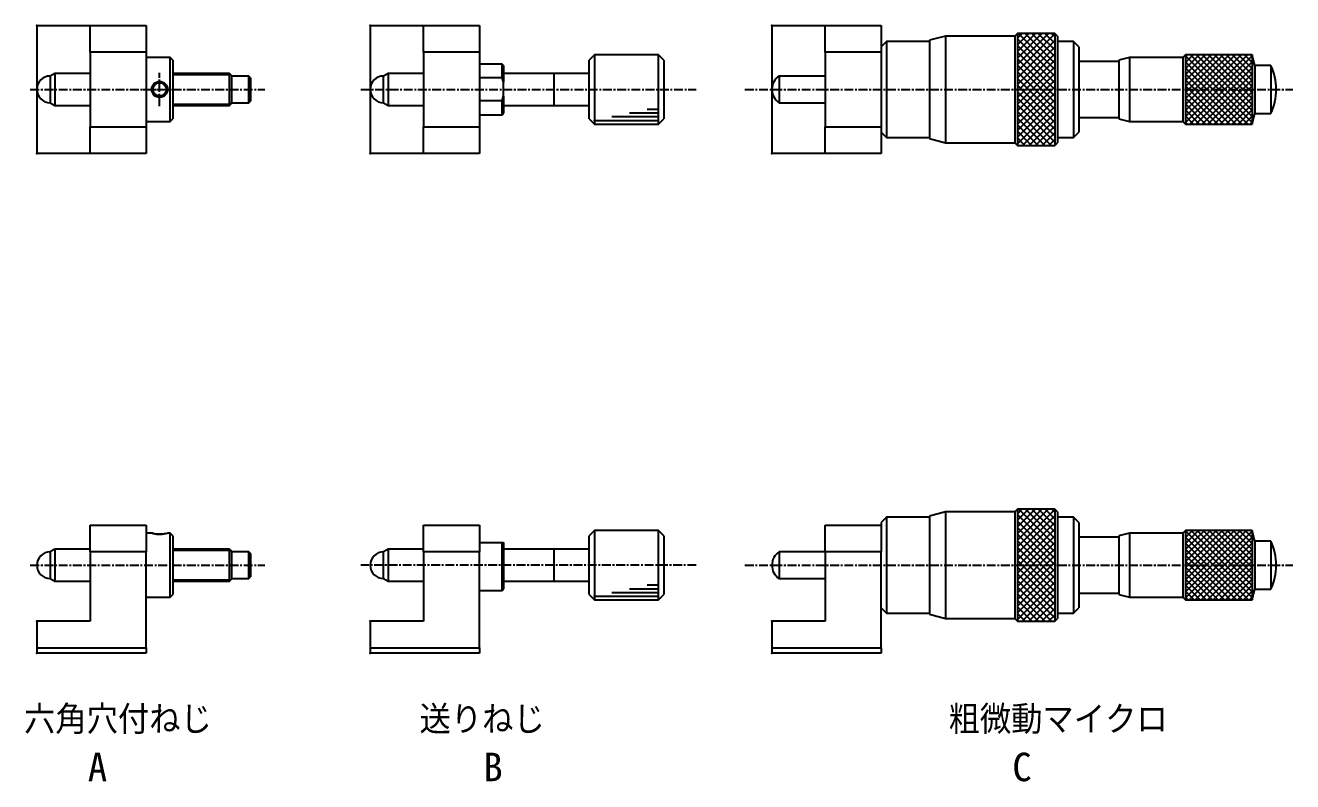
# Model space of a CAD drawing. Extents: x 92 to 449, y 62 to 331.
# Drawn here: x 270.4 to 448.5, y 83.1 to 189.3 of the extents above; entities that cross this region are included whole.
import ezdxf

# ---------------------------------------------------------------- set-up
doc = ezdxf.new("R2010")
doc.units = 0
doc.linetypes.add('CENTER', pattern=[2, 1.25, -0.25, 0.25, -0.25])
doc.layers.get('0').update_dxf_attribs({"linetype": 'CONTINUOUS'})
doc.styles.add('ｽﾀｲﾙ1', font='txt.shx', dxfattribs={"bigfont": 'bigfont.shx'})

msp = doc.modelspace()

# ---------------------------------------------------------------- linework, layer by layer
at = {"color": 7, "linetype": 'CONTINUOUS'}
for p, q in [((272.02, 189.33), (272.02, 171.33)), ((272.02, 189.33), (279.52, 189.33)), ((279.52, 189.33), (287.39, 189.33)), ((279.52, 185.58), (279.52, 189.33)), ((287.39, 189.33), (287.39, 185.58)), ((318.87, 189.33), (326.37, 189.33)), ((318.87, 189.33), (318.87, 171.33)), ((326.37, 189.33), (334.24, 189.33)), ((326.37, 185.58), (326.37, 189.33)), ((334.24, 189.33), (334.24, 185.58)), ((375.32, 189.33), (375.32, 171.33)), ((375.32, 189.33), (382.82, 189.33)), ((382.82, 189.33), (390.7, 189.33)), ((382.82, 185.58), (382.82, 189.33)), ((390.7, 189.33), (390.7, 185.58)), ((391.45, 187.08), (390.7, 186.33)), ((391.45, 187.08), (391.45, 174.25)), ((397.45, 187.08), (391.45, 187.08)), ((399.7, 187.83), (397.45, 187.23)), ((397.45, 187.23), (397.45, 174.12)), ((399.7, 187.83), (399.7, 173.57)), ((409.45, 187.83), (399.7, 187.83)), ((409.82, 188.21), (409.45, 187.83)), ((409.45, 187.83), (409.45, 173.57)), ((415.45, 187.83), (415.07, 188.21)), ((415.45, 187.83), (415.45, 173.57)), ((417.7, 187.08), (415.45, 187.08)), ((417.7, 187.08), (417.7, 174.25)), ((418.45, 186.33), (417.7, 187.08)), ((279.52, 185.58), (279.52, 175.08)), ((287.39, 185.58), (279.52, 185.58)), ((287.39, 185.58), (287.39, 175.08)), ((326.37, 185.58), (326.37, 182.58)), ((334.24, 185.58), (326.37, 185.58)), ((334.24, 185.58), (334.24, 175.08)), ((390.7, 185.58), (382.82, 185.58)), ((382.82, 185.58), (382.82, 175.08)), ((390.7, 185.58), (390.7, 182.42)), ((418.45, 186.33), (418.45, 174.93)), ((290.77, 184.83), (287.39, 184.83)), ((290.77, 175.83), (290.77, 184.83)), ((291.14, 184.46), (290.77, 184.83)), ((291.14, 184.46), (291.14, 176.21)), ((337.39, 183.9), (334.24, 183.9)), ((337.39, 181.95), (337.39, 183.9)), ((337.62, 183.67), (337.39, 183.9)), ((337.62, 183.67), (337.62, 181.35)), ((350.37, 185.21), (349.62, 184.46)), ((349.62, 182.58), (349.62, 184.46)), ((349.62, 176.21), (349.62, 184.46)), ((359.37, 185.21), (350.37, 185.21)), ((350.37, 185.21), (350.37, 175.46)), ((359.37, 175.46), (359.37, 185.21)), ((360.12, 184.46), (359.37, 185.21)), ((360.12, 184.46), (360.12, 176.21)), ((424.07, 184.27), (418.45, 184.27)), ((425.57, 184.83), (424.07, 184.46)), ((424.07, 184.46), (424.07, 176.62)), ((425.57, 184.83), (425.57, 176.28)), ((433.07, 184.83), (425.57, 184.83)), ((433.45, 185.21), (433.07, 184.83)), ((433.07, 184.83), (433.07, 176.28)), ((443.2, 183.71), (442.82, 185.21)), ((443.2, 183.71), (443.2, 177.29)), ((445.44, 183.71), (443.2, 183.71)), ((445.44, 183.71), (445.44, 177.29)), ((274.54, 182.58), (273.89, 182.21)), ((273.89, 182.21), (273.89, 178.46)), ((279.52, 182.58), (274.54, 182.58)), ((274.54, 182.58), (274.54, 178.08)), ((274.54, 182.58), (274.54, 178.08)), ((299.09, 182.58), (291.14, 182.58)), ((299.28, 182.4), (299.09, 182.58)), ((299.09, 178.08), (299.09, 182.58)), ((299.39, 182.28), (299.28, 182.4)), ((299.39, 182.28), (299.39, 178.38)), ((299.6, 182.21), (299.39, 182.21)), ((301.79, 182.21), (299.6, 182.21)), ((302.02, 181.98), (301.79, 182.21)), ((301.79, 178.46), (301.79, 182.21)), ((302.02, 181.98), (302.02, 178.68)), ((321.07, 182.4), (320.74, 182.21)), ((320.74, 178.46), (320.74, 182.21)), ((321.39, 182.58), (321.07, 182.4)), ((326.37, 182.58), (321.39, 182.58)), ((321.39, 182.58), (321.39, 178.08)), ((326.37, 182.58), (326.37, 178.08)), ((337.39, 181.95), (334.24, 181.95)), ((337.62, 181.35), (337.39, 181.95)), ((344.74, 182.58), (337.62, 182.58)), ((349.62, 182.58), (344.74, 182.58)), ((344.74, 182.58), (344.74, 182.58)), ((344.74, 182.58), (344.74, 182.58)), ((344.74, 178.08), (344.74, 182.58)), ((349.62, 178.08), (349.62, 182.58)), ((349.62, 178.08), (349.62, 182.58)), ((382.82, 182.21), (376.33, 182.21)), ((376.33, 182.21), (376.33, 178.64)), ((390.7, 182.42), (390.7, 178.24)), ((337.62, 179.37), (337.62, 181.35)), ((273.89, 178.46), (274.54, 178.08)), ((299.09, 178.08), (299.28, 178.27)), ((299.39, 178.38), (299.28, 178.27)), ((299.39, 178.46), (299.6, 178.46)), ((299.6, 178.46), (301.79, 178.46)), ((301.79, 178.46), (302.02, 178.68)), ((320.74, 178.46), (321.07, 178.27)), ((321.07, 178.27), (321.39, 178.08)), ((334.24, 178.77), (337.39, 178.77)), ((337.39, 178.77), (337.62, 179.37)), ((337.39, 176.77), (337.39, 178.77)), ((337.62, 179.37), (337.62, 177)), ((376.33, 178.64), (376.33, 178.46)), ((376.33, 178.46), (382.82, 178.46)), ((390.7, 178.24), (390.7, 175.08)), ((274.54, 178.08), (279.52, 178.08)), ((291.14, 178.08), (299.09, 178.08)), ((321.39, 178.08), (326.37, 178.08)), ((326.37, 178.08), (326.37, 175.08)), ((334.24, 176.77), (337.39, 176.77)), ((337.39, 176.77), (337.62, 177)), ((337.62, 178.08), (344.74, 178.08)), ((344.74, 178.08), (349.62, 178.08)), ((344.74, 178.08), (344.74, 178.08)), ((344.74, 178.08), (344.74, 178.08)), ((349.62, 176.21), (349.62, 178.08)), ((418.45, 176.4), (424.07, 176.4)), ((424.07, 176.62), (424.07, 176.21)), ((442.82, 175.46), (443.2, 176.96)), ((443.2, 177.29), (443.2, 176.96)), ((443.2, 176.96), (445.44, 176.96)), ((445.44, 177.29), (445.44, 176.96)), ((279.52, 171.33), (279.52, 175.08)), ((279.52, 175.08), (287.39, 175.08)), ((287.39, 175.83), (290.77, 175.83)), ((287.39, 175.08), (287.39, 171.33)), ((290.77, 175.83), (291.14, 176.21)), ((326.37, 171.33), (326.37, 175.08)), ((326.37, 175.08), (334.24, 175.08)), ((334.24, 175.08), (334.24, 171.33)), ((349.62, 176.21), (350.37, 175.46)), ((350.37, 175.46), (359.37, 175.46)), ((359.37, 175.46), (360.12, 176.21)), ((382.82, 175.08), (390.7, 175.08)), ((382.82, 171.33), (382.82, 175.08)), ((390.7, 175.08), (390.7, 171.33)), ((418.45, 174.93), (418.45, 174.33)), ((424.07, 176.21), (425.57, 175.83)), ((425.57, 176.28), (425.57, 175.83)), ((425.57, 175.83), (433.07, 175.83)), ((433.07, 176.28), (433.07, 175.83)), ((433.07, 175.83), (433.45, 175.46)), ((433.45, 175.94), (433.45, 175.46)), ((442.82, 175.94), (442.82, 175.46)), ((390.7, 174.33), (391.45, 173.58)), ((391.45, 174.25), (391.45, 173.58)), ((391.45, 173.58), (397.45, 173.58)), ((397.45, 174.12), (397.45, 173.43)), ((397.45, 173.43), (399.7, 172.83)), ((399.7, 173.57), (399.7, 172.83)), ((399.7, 172.83), (409.45, 172.83)), ((409.45, 173.57), (409.45, 172.83)), ((409.45, 172.83), (409.82, 172.46)), ((409.82, 173.24), (409.82, 172.46)), ((415.07, 173.24), (415.07, 172.46)), ((415.07, 172.46), (415.45, 172.83)), ((415.45, 173.58), (417.7, 173.58)), ((415.45, 173.57), (415.45, 172.83)), ((417.7, 173.58), (418.45, 174.33)), ((417.7, 174.25), (417.7, 173.58)), ((279.52, 171.33), (272.02, 171.33)), ((287.39, 171.33), (279.52, 171.33)), ((326.37, 171.33), (318.87, 171.33)), ((334.24, 171.33), (326.37, 171.33)), ((382.82, 171.33), (375.32, 171.33)), ((390.7, 171.33), (382.82, 171.33)), ((409.82, 121.34), (409.45, 120.97)), ((415.07, 121.34), (415.07, 116.88)), ((415.45, 120.97), (415.07, 121.34)), ((391.45, 120.22), (390.7, 119.47)), ((390.7, 119.47), (390.7, 119.09)), ((391.45, 120.22), (391.45, 116.4)), ((397.45, 120.22), (391.45, 120.22)), ((399.7, 120.97), (397.45, 120.37)), ((397.45, 120.37), (397.45, 116.46)), ((399.7, 120.97), (399.7, 116.72)), ((409.45, 120.97), (399.7, 120.97)), ((409.45, 120.97), (409.45, 116.72)), ((415.45, 120.97), (415.45, 116.72)), ((417.7, 120.22), (415.45, 120.22)), ((417.7, 120.22), (417.7, 116.4)), ((418.45, 119.47), (417.7, 120.22)), ((418.45, 119.47), (418.45, 116.07)), ((279.52, 115.34), (279.52, 119.09)), ((279.52, 119.09), (287.39, 119.09)), ((287.39, 119.09), (287.39, 115.34)), ((288.33, 117.97), (287.39, 117.97)), ((290.77, 117.97), (290.39, 117.97)), ((290.77, 108.97), (290.77, 117.97)), ((291.14, 117.59), (290.77, 117.97)), ((291.14, 117.59), (291.14, 109.34)), ((326.37, 115.72), (326.37, 119.09)), ((326.37, 119.09), (334.24, 119.09)), ((334.24, 119.09), (334.24, 115.34)), ((350.37, 118.34), (349.62, 117.59)), ((349.62, 109.34), (349.62, 117.59)), ((359.37, 118.34), (350.37, 118.34)), ((350.37, 118.34), (350.37, 108.59)), ((360.12, 117.59), (359.37, 118.34)), ((359.37, 113.47), (359.37, 118.34)), ((360.12, 117.59), (360.12, 113.47)), ((382.82, 119.09), (390.7, 119.09)), ((382.82, 115.34), (382.82, 119.09)), ((390.7, 119.09), (390.7, 115.34)), ((425.57, 117.97), (424.07, 117.59)), ((424.07, 117.59), (424.07, 115.26)), ((433.07, 117.97), (425.57, 117.97)), ((425.57, 117.97), (425.57, 115.42)), ((433.45, 118.34), (433.07, 117.97)), ((433.07, 117.97), (433.07, 115.42)), ((433.45, 118.34), (433.45, 115.58)), ((443.2, 116.84), (442.82, 118.34)), ((442.82, 118.34), (442.82, 115.58)), ((334.24, 116.67), (337.39, 116.67)), ((337.39, 109.91), (337.39, 116.67)), ((337.39, 116.67), (337.62, 116.66)), ((337.62, 116.66), (337.62, 110.13)), ((391.45, 116.4), (391.45, 106.72)), ((397.45, 116.46), (397.45, 106.57)), ((399.7, 116.72), (399.7, 105.97)), ((409.45, 116.72), (409.45, 105.97)), ((409.82, 116.88), (409.82, 105.59)), ((415.45, 116.72), (415.45, 105.97)), ((417.7, 116.4), (417.7, 106.72)), ((424.07, 117.41), (418.45, 117.41)), ((418.45, 116.07), (418.45, 107.47)), ((445.44, 116.84), (443.2, 116.84)), ((443.2, 116.84), (443.2, 114.93)), ((445.44, 116.84), (445.44, 114.93)), ((274.54, 115.72), (273.89, 115.34)), ((273.89, 115.34), (273.89, 111.59)), ((279.52, 115.72), (274.54, 115.72)), ((274.54, 115.72), (274.54, 111.22)), ((274.54, 115.72), (274.54, 111.22)), ((279.52, 115.34), (279.52, 105.59)), ((287.39, 115.34), (279.52, 115.34)), ((287.39, 101.84), (287.39, 115.34)), ((299.09, 115.72), (291.14, 115.72)), ((299.09, 111.22), (299.09, 115.72)), ((299.28, 115.53), (299.09, 115.72)), ((299.39, 115.42), (299.28, 115.53)), ((299.39, 115.42), (299.39, 111.52)), ((299.39, 115.42), (299.39, 111.52)), ((299.6, 115.34), (299.39, 115.34)), ((301.79, 115.34), (299.6, 115.34)), ((301.79, 111.59), (301.79, 115.34)), ((302.02, 115.12), (301.79, 115.34)), ((302.02, 115.12), (302.02, 111.82)), ((321.07, 115.53), (320.74, 115.34)), ((320.74, 111.59), (320.74, 115.34)), ((321.39, 115.72), (321.07, 115.53)), ((326.37, 115.72), (321.39, 115.72)), ((321.39, 115.72), (321.39, 111.22)), ((326.37, 115.34), (326.37, 115.72)), ((334.24, 115.34), (326.37, 115.34)), ((326.37, 115.34), (326.37, 111.22)), ((334.24, 101.84), (334.24, 115.34)), ((344.74, 115.72), (337.62, 115.72)), ((344.74, 111.22), (344.74, 115.72)), ((349.62, 115.72), (344.74, 115.72)), ((382.82, 115.34), (376.33, 115.34)), ((376.33, 115.34), (376.33, 114.28)), ((376.33, 114.28), (376.33, 111.59)), ((390.7, 115.34), (382.82, 115.34)), ((382.82, 115.34), (382.82, 105.59)), ((390.7, 101.84), (390.7, 115.34)), ((424.07, 115.26), (424.07, 109.34)), ((425.57, 115.42), (425.57, 108.97)), ((433.07, 115.42), (433.07, 108.97)), ((443.2, 114.93), (443.2, 110.09)), ((445.44, 114.93), (445.44, 110.09)), ((359.37, 108.59), (359.37, 113.47)), ((360.12, 113.47), (360.12, 109.34)), ((273.89, 111.59), (274.54, 111.22)), ((274.54, 111.22), (279.52, 111.22)), ((291.14, 111.22), (299.09, 111.22)), ((299.09, 111.22), (299.28, 111.41)), ((299.39, 111.52), (299.28, 111.41)), ((299.39, 111.59), (299.6, 111.59)), ((299.6, 111.59), (301.79, 111.59)), ((301.79, 111.59), (302.02, 111.82)), ((320.74, 111.59), (321.07, 111.41)), ((321.07, 111.41), (321.39, 111.22)), ((321.39, 111.22), (326.37, 111.22)), ((326.37, 111.22), (326.37, 105.59)), ((337.62, 111.22), (344.74, 111.22)), ((344.74, 111.22), (349.62, 111.22)), ((344.74, 111.22), (344.74, 111.22)), ((344.74, 111.22), (344.74, 111.22)), ((376.33, 111.59), (382.82, 111.59)), ((287.39, 108.97), (290.77, 108.97)), ((290.77, 108.97), (291.14, 109.34)), ((334.24, 109.91), (337.39, 109.91)), ((337.39, 109.91), (337.62, 110.13)), ((349.62, 109.34), (350.37, 108.59)), ((359.37, 108.59), (360.12, 109.34)), ((418.45, 109.53), (424.07, 109.53)), ((424.07, 109.34), (425.57, 108.97)), ((425.57, 108.97), (433.07, 108.97)), ((433.07, 108.97), (433.45, 108.59)), ((442.82, 108.59), (443.2, 110.09)), ((443.2, 110.09), (445.44, 110.09)), ((350.37, 108.59), (359.37, 108.59)), ((390.7, 107.47), (391.45, 106.72)), ((417.7, 106.72), (418.45, 107.47)), ((279.52, 105.59), (272.02, 105.59)), ((272.02, 105.59), (272.02, 101.09)), ((326.37, 105.59), (318.87, 105.59)), ((318.87, 105.59), (318.87, 101.09)), ((382.82, 105.59), (375.32, 105.59)), ((375.32, 105.59), (375.32, 101.09)), ((391.45, 106.72), (397.45, 106.72)), ((397.45, 106.57), (399.7, 105.97)), ((399.7, 105.97), (409.45, 105.97)), ((409.45, 105.97), (409.82, 105.59)), ((415.07, 105.59), (415.45, 105.97)), ((415.45, 106.72), (417.7, 106.72)), ((272.02, 101.84), (287.39, 101.84)), ((287.39, 101.84), (287.39, 101.09)), ((318.87, 101.84), (334.24, 101.84)), ((334.24, 101.84), (334.24, 101.09)), ((375.32, 101.84), (390.7, 101.84)), ((390.7, 101.84), (390.7, 101.09)), ((287.39, 101.09), (272.02, 101.09)), ((334.24, 101.09), (318.87, 101.09)), ((390.7, 101.09), (375.32, 101.09))]:
    msp.add_line(p, q, dxfattribs=at)
at = {"color": 3, "linetype": 'CONTINUOUS'}
for p, q in [((409.82, 188.21), (409.82, 173.24)), ((415.07, 188.21), (409.82, 188.21)), ((409.82, 187.53), (410.5, 188.21)), ((409.82, 186.6), (411.43, 188.21)), ((409.82, 185.67), (412.36, 188.21)), ((409.82, 184.74), (413.28, 188.21)), ((409.82, 183.82), (414.21, 188.21)), ((409.82, 182.89), (415.07, 188.14)), ((415.07, 182.18), (409.82, 187.43)), ((409.82, 181.96), (415.07, 187.21)), ((415.07, 183.11), (409.97, 188.21)), ((415.07, 184.04), (410.9, 188.21)), ((415.07, 184.96), (411.83, 188.21)), ((415.07, 185.89), (412.76, 188.21)), ((415.07, 186.82), (413.68, 188.21)), ((415.07, 187.75), (414.61, 188.21)), ((415.07, 188.21), (415.07, 173.24)), ((415.07, 181.25), (409.82, 186.5)), ((409.82, 181.03), (415.07, 186.28)), ((415.07, 180.32), (409.82, 185.57)), ((409.82, 180.1), (415.07, 185.35)), ((415.07, 179.4), (409.82, 184.65)), ((409.82, 179.18), (415.07, 184.43)), ((415.07, 178.47), (409.82, 183.72)), ((409.82, 178.25), (415.07, 183.5)), ((433.45, 185.21), (433.45, 175.94)), ((442.82, 185.21), (433.45, 185.21)), ((433.45, 184.97), (433.68, 185.21)), ((433.45, 184.12), (434.53, 185.21)), ((433.45, 183.28), (435.38, 185.21)), ((433.45, 182.43), (436.22, 185.21)), ((433.45, 181.59), (437.07, 185.21)), ((433.45, 180.74), (437.91, 185.21)), ((433.45, 179.9), (438.76, 185.21)), ((433.45, 179.05), (439.6, 185.21)), ((433.45, 178.21), (440.45, 185.21)), ((433.45, 177.36), (441.29, 185.21)), ((433.45, 176.52), (442.14, 185.21)), ((433.45, 175.67), (442.82, 185.05)), ((442.82, 175.68), (433.45, 185.05)), ((442.19, 175.46), (433.45, 184.21)), ((434.08, 175.46), (442.82, 184.2)), ((442.82, 176.52), (434.14, 185.21)), ((442.82, 177.37), (434.98, 185.21)), ((442.82, 178.21), (435.83, 185.21)), ((442.82, 179.06), (436.67, 185.21)), ((442.82, 179.9), (437.52, 185.21)), ((442.82, 180.75), (438.36, 185.21)), ((442.82, 181.59), (439.21, 185.21)), ((442.82, 182.44), (440.05, 185.21)), ((442.82, 183.28), (440.9, 185.21)), ((442.82, 184.13), (441.74, 185.21)), ((442.82, 184.97), (442.59, 185.21)), ((442.82, 185.21), (442.82, 175.94)), ((299.28, 182.4), (291.14, 182.4)), ((344.74, 182.21), (344.74, 182.58)), ((344.74, 178.45), (344.74, 182.21)), ((415.07, 177.54), (409.82, 182.79)), ((409.82, 177.32), (415.07, 182.57)), ((415.07, 176.61), (409.82, 181.86)), ((441.35, 175.46), (433.45, 183.36)), ((440.5, 175.46), (433.45, 182.52)), ((439.66, 175.46), (433.45, 181.67)), ((434.92, 175.46), (442.82, 183.36)), ((435.77, 175.46), (442.82, 182.51)), ((409.82, 176.39), (415.07, 181.64)), ((415.07, 175.68), (409.82, 180.93)), ((409.82, 175.46), (415.07, 180.71)), ((415.07, 174.76), (409.82, 180.01)), ((438.81, 175.46), (433.45, 180.83)), ((437.97, 175.46), (433.45, 179.98)), ((436.61, 175.46), (442.82, 181.67)), ((437.46, 175.46), (442.82, 180.82)), ((438.3, 175.46), (442.82, 179.97)), ((291.14, 178.27), (299.28, 178.27)), ((344.74, 178.08), (344.74, 178.45)), ((409.82, 174.54), (415.07, 179.79)), ((415.07, 173.83), (409.82, 179.08)), ((409.82, 173.61), (415.07, 178.86)), ((415.07, 172.9), (409.82, 178.15)), ((437.12, 175.46), (433.45, 179.14)), ((436.28, 175.46), (433.45, 178.29)), ((439.15, 175.46), (442.82, 179.13)), ((439.99, 175.46), (442.82, 178.28)), ((352.84, 176.51), (359.37, 176.51)), ((355.31, 177.03), (359.37, 177.03)), ((357.78, 177.56), (359.37, 177.56)), ((409.82, 172.68), (415.07, 177.93)), ((414.58, 172.46), (409.82, 177.22)), ((410.53, 172.46), (415.07, 177)), ((435.43, 175.46), (433.45, 177.45)), ((434.59, 175.46), (433.45, 176.6)), ((440.84, 175.46), (442.82, 177.44)), ((441.68, 175.46), (442.82, 176.59)), ((350.37, 175.98), (359.37, 175.98)), ((413.66, 172.46), (409.82, 176.29)), ((412.73, 172.46), (409.82, 175.37)), ((411.46, 172.46), (415.07, 176.07)), ((412.38, 172.46), (415.07, 175.15)), ((433.74, 175.46), (433.45, 175.75)), ((433.45, 175.46), (442.82, 175.46)), ((442.53, 175.46), (442.82, 175.75)), ((411.8, 172.46), (409.82, 174.44)), ((410.87, 172.46), (409.82, 173.51)), ((413.31, 172.46), (415.07, 174.22)), ((414.24, 172.46), (415.07, 173.29)), ((409.94, 172.46), (409.82, 172.58)), ((409.82, 172.46), (415.07, 172.46)), ((409.82, 121.34), (409.82, 116.88)), ((415.07, 121.34), (409.82, 121.34)), ((409.82, 120.71), (410.46, 121.34)), ((409.82, 119.78), (411.38, 121.34)), ((409.82, 118.85), (412.31, 121.34)), ((409.82, 117.92), (413.24, 121.34)), ((409.82, 116.99), (414.17, 121.34)), ((409.82, 116.07), (415.07, 121.32)), ((415.07, 116.29), (410.02, 121.34)), ((415.07, 117.22), (410.94, 121.34)), ((415.07, 118.14), (411.87, 121.34)), ((415.07, 119.07), (412.8, 121.34)), ((415.07, 120), (413.73, 121.34)), ((415.07, 120.93), (414.66, 121.34)), ((415.07, 115.36), (409.82, 120.61)), ((409.82, 115.14), (415.07, 120.39)), ((415.07, 114.43), (409.82, 119.68)), ((409.82, 114.21), (415.07, 119.46)), ((288.32, 117.93), (288.14, 117.97)), ((415.07, 113.5), (409.82, 118.75)), ((409.82, 113.28), (415.07, 118.53)), ((415.07, 112.57), (409.82, 117.82)), ((409.82, 112.35), (415.07, 117.6)), ((442.82, 118.34), (433.45, 118.34)), ((433.45, 118.2), (433.59, 118.34)), ((433.45, 117.35), (434.44, 118.34)), ((433.45, 116.51), (435.28, 118.34)), ((433.45, 115.66), (436.13, 118.34)), ((433.45, 114.82), (436.97, 118.34)), ((433.45, 113.97), (437.82, 118.34)), ((433.45, 113.13), (438.66, 118.34)), ((433.45, 112.28), (439.51, 118.34)), ((433.45, 111.43), (440.35, 118.34)), ((433.45, 110.59), (441.2, 118.34)), ((433.45, 109.74), (442.04, 118.34)), ((442.82, 108.91), (433.45, 118.28)), ((433.45, 108.9), (442.82, 118.27)), ((442.82, 109.75), (434.23, 118.34)), ((442.82, 110.6), (435.07, 118.34)), ((442.82, 111.44), (435.92, 118.34)), ((442.82, 112.29), (436.76, 118.34)), ((442.82, 113.13), (437.61, 118.34)), ((442.82, 113.98), (438.45, 118.34)), ((442.82, 114.82), (439.3, 118.34)), ((442.82, 115.67), (440.14, 118.34)), ((442.82, 116.51), (440.99, 118.34)), ((442.82, 117.36), (441.84, 118.34)), ((442.82, 118.2), (442.68, 118.34)), ((415.07, 111.65), (409.82, 116.9)), ((409.82, 111.43), (415.07, 116.68)), ((415.07, 110.72), (409.82, 115.97)), ((415.07, 116.88), (415.07, 105.59)), ((442.29, 108.59), (433.45, 117.43)), ((441.44, 108.59), (433.45, 116.59)), ((433.98, 108.59), (442.82, 117.43)), ((434.83, 108.59), (442.82, 116.58)), ((299.28, 115.53), (291.14, 115.53)), ((344.74, 115.62), (344.74, 115.72)), ((344.74, 113.56), (344.74, 115.62)), ((409.82, 110.5), (415.07, 115.75)), ((415.07, 109.79), (409.82, 115.04)), ((409.82, 109.57), (415.07, 114.82)), ((415.07, 108.86), (409.82, 114.11)), ((440.6, 108.59), (433.45, 115.74)), ((433.45, 115.58), (433.45, 108.59)), ((439.75, 108.59), (433.45, 114.9)), ((438.91, 108.59), (433.45, 114.05)), ((435.67, 108.59), (442.82, 115.74)), ((436.52, 108.59), (442.82, 114.89)), ((437.36, 108.59), (442.82, 114.05)), ((442.82, 115.58), (442.82, 108.59)), ((344.74, 111.4), (344.74, 113.56)), ((409.82, 108.64), (415.07, 113.89)), ((415.07, 107.93), (409.82, 113.18)), ((409.82, 107.71), (415.07, 112.96)), ((415.07, 107.01), (409.82, 112.26)), ((438.06, 108.59), (433.45, 113.21)), ((437.22, 108.59), (433.45, 112.36)), ((438.21, 108.59), (442.82, 113.2)), ((439.06, 108.59), (442.82, 112.36)), ((291.14, 111.41), (299.28, 111.41)), ((344.74, 111.31), (344.74, 111.4)), ((344.74, 111.22), (344.74, 111.31)), ((357.78, 110.69), (359.37, 110.69)), ((409.82, 106.79), (415.07, 112.04)), ((415.07, 106.08), (409.82, 111.33)), ((409.82, 105.86), (415.07, 111.11)), ((436.37, 108.59), (433.45, 111.52)), ((435.53, 108.59), (433.45, 110.67)), ((439.9, 108.59), (442.82, 111.51)), ((440.75, 108.59), (442.82, 110.67)), ((350.37, 109.12), (359.37, 109.12)), ((352.84, 109.64), (359.37, 109.64)), ((355.31, 110.17), (359.37, 110.17)), ((414.63, 105.59), (409.82, 110.4)), ((413.7, 105.59), (409.82, 109.47)), ((410.48, 105.59), (415.07, 110.18)), ((411.41, 105.59), (415.07, 109.25)), ((434.68, 108.59), (433.45, 109.83)), ((433.84, 108.59), (433.45, 108.98)), ((441.59, 108.59), (442.82, 109.82)), ((442.44, 108.59), (442.82, 108.98)), ((412.77, 105.59), (409.82, 108.54)), ((411.84, 105.59), (409.82, 107.62)), ((412.34, 105.59), (415.07, 108.32)), ((413.27, 105.59), (415.07, 107.4)), ((433.45, 108.59), (442.82, 108.59)), ((410.92, 105.59), (409.82, 106.69)), ((409.99, 105.59), (409.82, 105.76)), ((409.82, 105.59), (415.07, 105.59)), ((414.2, 105.59), (415.07, 106.47))]:
    msp.add_line(p, q, dxfattribs=at)
at = {"color": 1, "linetype": 'CENTER'}
for p, q in [((289.27, 177.98), (289.27, 182.68)), ((271.09, 180.33), (304.05, 180.33)), ((286.92, 180.33), (291.62, 180.33)), ((317.57, 180.33), (364.69, 180.33)), ((371.51, 180.33), (448.51, 180.33)), ((271.09, 113.47), (304.05, 113.47)), ((364.69, 113.47), (317.57, 113.47)), ((371.51, 113.47), (448.51, 113.47))]:
    msp.add_line(p, q, dxfattribs=at)
at = {"color": 3, "linetype": 'CONTINUOUS'}
msp.add_circle((289.27, 180.33), 1.12, dxfattribs=at)
at = {"color": 7, "linetype": 'CONTINUOUS'}
msp.add_circle((289.27, 180.33), 0.937, dxfattribs=at)
for centre, radius, start, end in [((438.32, 180.33), 7.88, 0, 25.3769), ((273.89, 180.33), 1.88, 90, 180), ((320.74, 180.33), 1.88, 90, 180), ((377.57, 180.33), 2.25, 123.5573, 180), ((273.89, 180.33), 1.88, 180, 270), ((320.74, 180.33), 1.88, 180, 270), ((377.57, 180.33), 2.25, 180, 236.4427), ((438.32, 180.33), 7.88, 334.6231, 0), ((289.27, 122.37), 4.5, 257.9754, 282.0246), ((438.32, 113.47), 7.88, 0, 25.3769), ((273.89, 113.47), 1.88, 90, 180), ((320.74, 113.47), 1.88, 90, 180), ((377.57, 113.47), 2.25, 123.5573, 180), ((273.89, 113.47), 1.88, 180, 270), ((320.74, 113.47), 1.88, 180, 270), ((377.57, 113.47), 2.25, 180, 236.4427), ((438.32, 113.47), 7.88, 334.6231, 0)]:
    msp.add_arc(centre, radius, start, end, dxfattribs=at)
at = {"color": 3, "linetype": 'CONTINUOUS'}
msp.add_arc((289.27, 122.31), 4.48, 257.7867, 284.4975, dxfattribs=at)
at = {"color": 7}
for p in [(272.02, 189.33), (318.87, 189.33), (375.32, 189.33), (446.2, 180.33), (350.37, 175.98), (272.02, 171.33), (318.87, 171.33), (375.32, 171.33), (350.37, 109.12), (272.02, 105.59), (318.87, 105.59), (375.32, 105.59), (272.02, 101.09), (318.87, 101.09), (375.32, 101.09)]:
    msp.add_point(p, dxfattribs=at)

# ---------------------------------------------------------------- texts
at = {"style": 'ｽﾀｲﾙ1'}
for s, p in [('六角穴付ねじ', (270.21, 89.76)), ('送りねじ', (325.8, 89.76)), ('粗微動マイクロ', (400.15, 89.76))]:
    msp.add_text(s, height=4, dxfattribs=at).set_placement(p)
for s, p in [('A', (279.18, 83.12)), ('B', (334.77, 83.12)), ('C', (409.11, 83.12))]:
    msp.add_text(s, height=4).set_placement(p)

doc.saveas('drawing.dxf')
